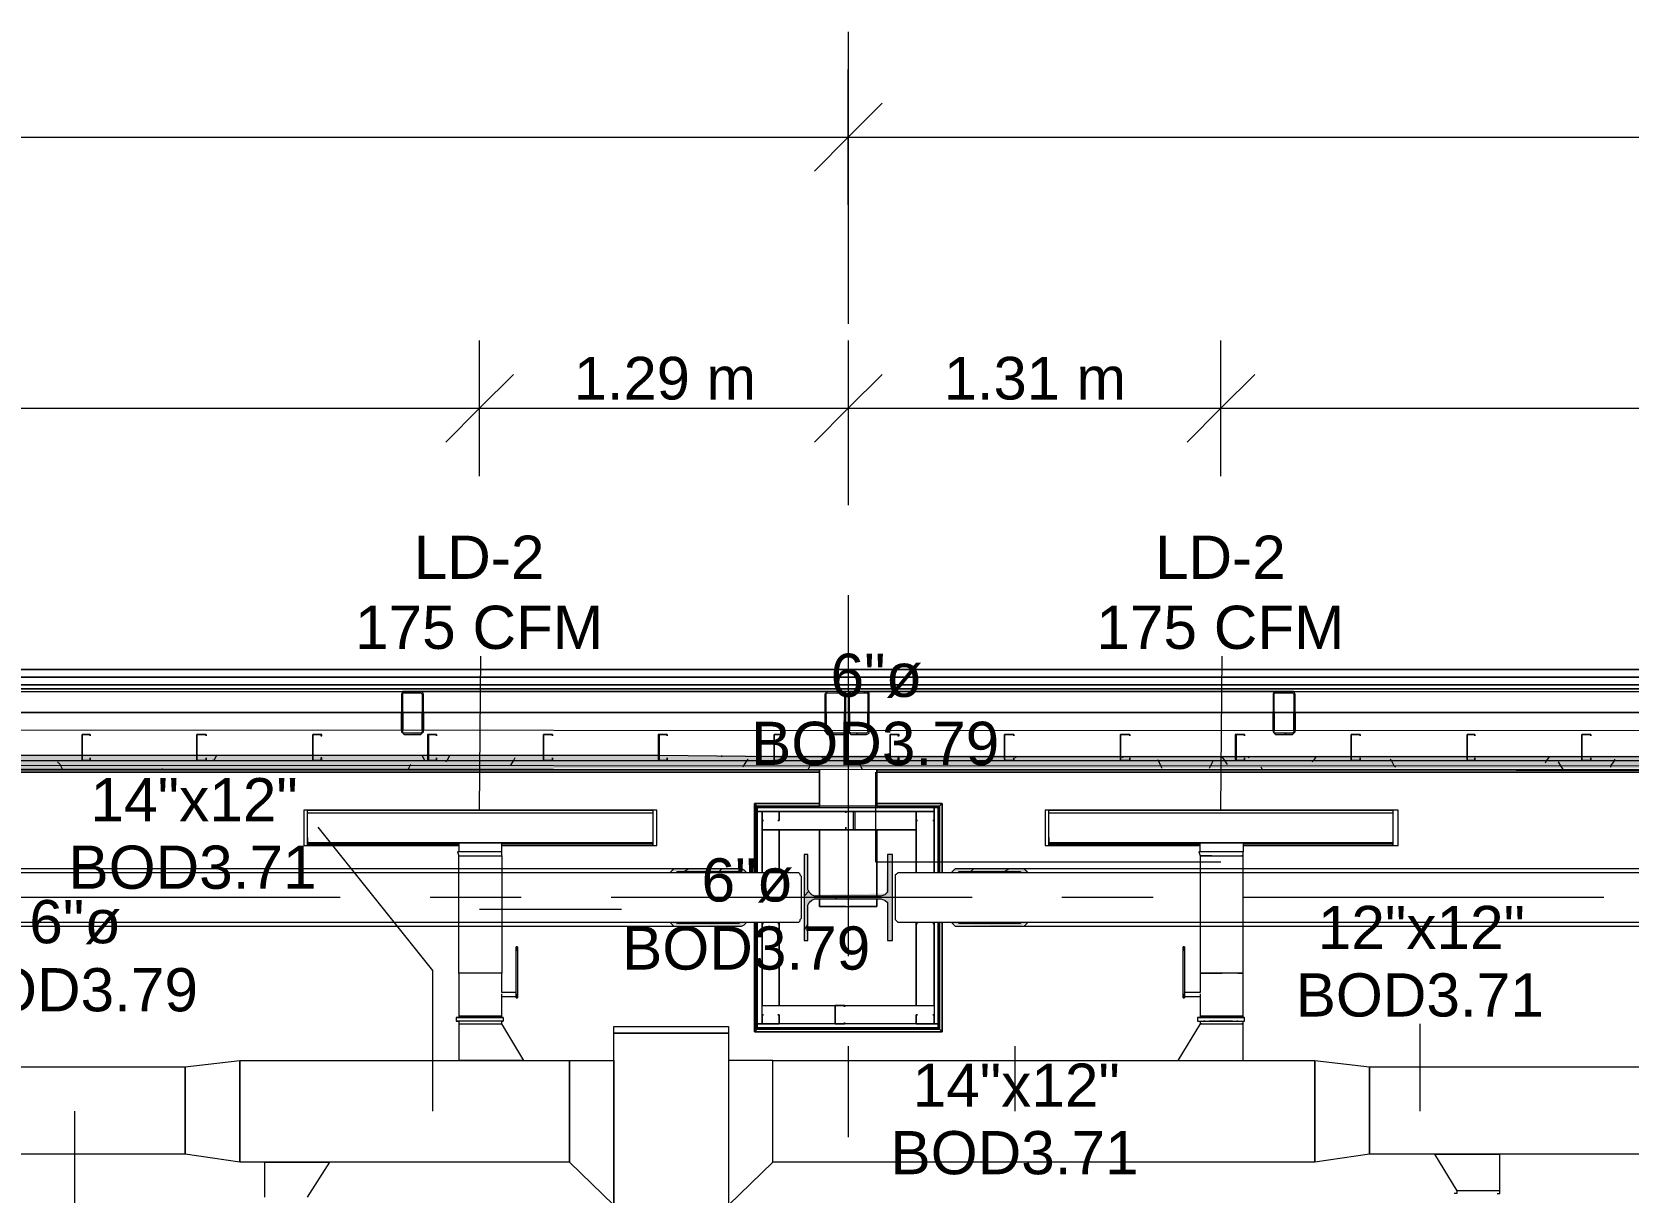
# Model space of a CAD drawing. Header units: metres. Extents: x -2 to 237, y -8 to 52.
# Drawn here: x 46.38 to 51.99, y 44.95 to 49.03 of the extents above; entities that cross this region are included whole.
import ezdxf

# ---------------------------------------------------------------- set-up
doc = ezdxf.new("R2010")
doc.units = ezdxf.units.M
doc.layers.add('HVAC - Ductos', color=5, linetype='Continuous', lineweight=0)
doc.layers.add('PDF_Text', color=7, linetype='Continuous', lineweight=0)
doc.layers.add('PDF_Geometry', color=7, linetype='Continuous', lineweight=0, true_color=0xaaaaaa)
doc.layers.add('PDF_Solid Fills', color=7, linetype='Continuous', lineweight=0, true_color=0xffffff)
doc.styles.add('PDF Helvetica', font='')
doc.styles.get('PDF Helvetica').set_extended_font_data('Helvetica')

msp = doc.modelspace()

# ---------------------------------------------------------------- hatches: boundary and pattern name
at = {"layer": 'PDF_Solid Fills', "lineweight": 0, "transparency": 33554559}
h = msp.add_hatch(color=256, dxfattribs=at)
h.paths.add_polyline_path([(47.6895, 46.5654), (47.7491, 46.5608), (47.7491, 46.5654)])
h.paths.add_polyline_path([(47.6849, 46.7028), (47.6804, 46.7028), (47.6804, 46.57)])
h.paths.add_polyline_path([(47.6895, 46.712), (47.7583, 46.7074), (47.7583, 46.712)])
h.paths.add_polyline_path([(47.7537, 46.57), (47.7491, 46.57), (47.7537, 46.5654)])
h.paths.add_polyline_path([(47.7583, 46.7028), (47.7537, 46.7028), (47.7537, 46.57), (47.7583, 46.7021)])
h = msp.add_hatch(color=256, dxfattribs=at)
h.paths.add_polyline_path([(49.1786, 46.5654), (49.2336, 46.5608), (49.2336, 46.5654)])
h.paths.add_polyline_path([(49.174, 46.57), (49.1786, 46.5654), (49.1786, 46.57)])
h.paths.add_polyline_path([(49.2427, 46.5654), (49.2427, 46.712), (49.174, 46.712), (49.2381, 46.7074), (49.2336, 46.57)])
h.paths.add_polyline_path([(49.174, 46.7074), (49.1694, 46.7074), (49.1694, 46.5745)])
h = msp.add_hatch(color=256, dxfattribs=at)
h.paths.add_polyline_path([(49.261, 46.5654), (49.316, 46.5608), (49.316, 46.5654)])
h.paths.add_polyline_path([(49.2564, 46.57), (49.261, 46.5654), (49.261, 46.57)])
h.paths.add_polyline_path([(49.316, 46.57), (49.3251, 46.5654), (49.3251, 46.712), (49.2564, 46.712), (49.3206, 46.7074)])
h.paths.add_polyline_path([(49.2564, 46.7074), (49.2518, 46.7074), (49.2518, 46.5745)])
h = msp.add_hatch(color=256, dxfattribs=at)
h.paths.add_polyline_path([(50.7546, 46.5654), (50.8142, 46.5608), (50.8142, 46.5654)])
h.paths.add_polyline_path([(50.75, 46.7028), (50.7455, 46.7028), (50.7455, 46.57)])
h.paths.add_polyline_path([(50.7546, 46.712), (50.8233, 46.7074), (50.8233, 46.712)])
h.paths.add_polyline_path([(50.8188, 46.57), (50.8142, 46.57), (50.8188, 46.5654)])
h.paths.add_polyline_path([(50.8233, 46.7028), (50.8188, 46.7028), (50.8188, 46.57), (50.8233, 46.7014)])
h = msp.add_hatch(color=256, dxfattribs=at)
h.paths.add_polyline_path([(12.8691, 46.4738), (12.8691, 46.4874), (12.4614, 46.4874), (12.4614, 46.4738)])
h.paths.add_polyline_path([(60.1333, 46.4829), (48.9907, 46.4874), (20.5846, 46.4874), (20.5846, 46.4738), (59.982, 46.4738), (60.1333, 46.4692)])
h.paths.add_polyline_path([(20.58, 46.4738), (20.58, 46.4874), (18.555, 46.4874), (18.555, 46.4738)])
h.paths.add_polyline_path([(18.5504, 46.4738), (18.5504, 46.4874), (15.7143, 46.4874), (15.7143, 46.4738)])
h.paths.add_polyline_path([(15.7097, 46.4738), (15.7097, 46.4874), (13.6846, 46.4874), (13.6846, 46.4738)])
h.paths.add_polyline_path([(13.6801, 46.4738), (13.6801, 46.4874), (12.8737, 46.4874), (12.8737, 46.4738)])
for points in [[(12.4614, 46.4554), (59.9133, 46.4554), (60.1328, 46.4508), (60.1333, 46.4508), (60.1333, 46.4738), (12.4614, 46.4738)], [(12.4614, 46.4416), (59.9133, 46.4416), (60.1316, 46.4371), (60.1333, 46.4371), (60.1333, 46.4554), (12.4614, 46.4554)], [(49.0961, 45.8369), (49.1098, 45.8369), (49.1098, 45.9652), (49.1144, 45.9743), (49.1236, 45.9789), (49.1282, 45.9835), (49.3801, 45.9835), (49.3893, 45.9743), (49.3893, 45.8369), (49.4076, 45.8369), (49.4076, 46.1392), (49.3893, 46.1392), (49.3847, 46.0064), (49.3801, 46.0018), (49.1236, 45.9972), (49.1236, 46.0018), (49.119, 46.0064), (49.1144, 46.0064), (49.1144, 46.0156), (49.1098, 46.0156), (49.1098, 46.1392), (49.0961, 46.1392)]]:
    msp.add_hatch(color=256, dxfattribs=at).paths.add_polyline_path(points)
h = msp.add_hatch(color=256, dxfattribs=at)
h.paths.add_polyline_path([(48.8945, 46.0797), (48.8853, 46.0889), (48.6334, 46.0889), (48.6288, 46.0843), (48.6242, 46.0797), (48.8945, 46.0751)])
h.paths.add_polyline_path([(48.6471, 45.8918), (48.8737, 45.8873), (48.8761, 45.8873), (48.8761, 45.8918), (48.8853, 45.8964), (48.8899, 45.901), (48.6288, 45.901), (48.6334, 45.8964)])
h = msp.add_hatch(color=256, dxfattribs=at)
h.paths.add_polyline_path([(49.8841, 46.0797), (49.875, 46.0889), (49.623, 46.0889), (49.6184, 46.0843), (49.6138, 46.0797), (49.8841, 46.0751)])
h.paths.add_polyline_path([(49.6367, 45.8918), (49.8588, 45.8873), (49.8612, 45.8873), (49.8612, 45.8918), (49.875, 45.8964), (49.8795, 45.901), (49.6184, 45.901), (49.623, 45.8964)])

# ---------------------------------------------------------------- linework, layer by layer
at = {"layer": 'HVAC - Ductos', "color": 252, "lineweight": 0, "true_color": 0x939598}
for points in [[(49.2518, 48.4222), (49.2518, 48.6605), (49.2518, 48.8987)], [(49.371, 48.7796), (49.2518, 48.6605), (49.1328, 48.5413)], [(7.6277, 48.6605), (12.466, 48.6605), (21.6613, 48.6605), (30.8566, 48.6605), (40.0566, 48.6605), (49.2518, 48.6605), (58.6855, 48.6605)], [(47.9553, 47.4692), (47.9553, 47.7075), (47.9553, 47.9457)], [(49.2518, 47.9457), (49.2518, 47.7075), (49.2518, 47.4692)], [(50.5622, 47.4692), (50.5622, 47.7075), (50.5622, 47.9457)], [(48.0744, 47.8266), (47.9553, 47.7075), (47.8361, 47.5883)], [(49.371, 47.8266), (49.2518, 47.7075), (49.1328, 47.5883)], [(50.6814, 47.8266), (50.5622, 47.7075), (50.4431, 47.5883)], [(7.6277, 47.7075), (12.466, 47.7075), (13.7763, 47.7075), (15.9755, 47.7075), (18.1701, 47.7075), (20.3647, 47.7075), (22.9716, 47.7075), (25.1708, 47.7075), (27.3654, 47.7075), (29.5646, 47.7075), (30.8566, 47.7075), (32.1761, 47.7075), (34.3661, 47.7075), (36.5607, 47.7075), (38.7599, 47.7075), (41.3669, 47.7075), (47.9553, 47.7075), (49.2518, 47.7075), (50.5622, 47.7075), (54.956, 47.7075), (57.1552, 47.7075), (58.6855, 47.7075)]]:
    msp.add_lwpolyline(points, dxfattribs=at)
at = {"layer": 'HVAC - Ductos', "lineweight": 0}
for points in [[(47.9553, 46.2951), (47.9598, 46.8357)], [(50.5622, 46.2951), (50.5668, 46.8357)], [(50.5622, 46.1118), (49.3481, 46.1118), (49.3481, 46.4279)], [(48.5646, 46.2951), (47.3505, 46.2951), (48.5646, 46.2951), (48.5646, 46.2767), (48.5646, 46.2721), (48.5646, 46.2675)], [(47.3505, 46.2675), (47.3505, 46.2721), (47.3505, 46.2767), (47.3505, 46.2951)], [(47.3505, 46.2721), (47.3505, 46.2767), (47.3505, 46.2813)], [(48.5646, 46.2813), (48.5646, 46.2767), (48.5646, 46.2721)], [(51.1669, 46.2951), (49.9575, 46.2951), (51.1669, 46.2951), (51.1669, 46.2767), (51.1669, 46.2721), (51.1669, 46.2675)], [(49.9575, 46.2675), (49.9575, 46.2721), (49.9575, 46.2767), (49.9575, 46.2951)], [(49.9575, 46.2721), (49.9575, 46.2767), (49.9575, 46.2813)], [(51.1669, 46.2813), (51.1669, 46.2767), (51.1669, 46.2721)], [(47.3505, 46.2355), (47.3505, 46.2401)], [(47.3505, 46.2263), (47.3505, 46.2309)], [(47.3505, 46.1989), (47.3505, 46.1943), (47.3505, 46.1897), (47.3505, 46.1713), (47.3505, 46.1759), (47.8819, 46.1759)], [(47.7903, 45.2367), (47.7903, 45.7315), (47.3871, 46.2355)], [(48.5646, 46.1989), (48.5646, 46.1943), (48.5646, 46.1897), (48.5646, 46.1713), (48.5646, 46.1759), (48.0332, 46.1759)], [(48.5646, 46.2401), (48.5646, 46.2355)], [(48.5646, 46.2309), (48.5646, 46.2263)], [(49.9575, 46.2355), (49.9575, 46.2401)], [(49.9575, 46.2263), (49.9575, 46.2309)], [(49.9575, 46.1989), (49.9575, 46.1943), (49.9575, 46.1897), (49.9575, 46.1713), (49.9575, 46.1759), (50.4889, 46.1759)], [(51.1669, 46.1989), (51.1669, 46.1943), (51.1669, 46.1897), (51.1669, 46.1713), (51.1669, 46.1759), (50.6401, 46.1759)], [(51.1669, 46.2401), (51.1669, 46.2355)], [(51.1669, 46.2309), (51.1669, 46.2263)], [(47.3505, 46.1851), (47.3505, 46.1897), (47.3505, 46.1943)], [(47.3505, 46.1713), (47.8819, 46.1713)], [(48.0332, 46.1484), (48.0286, 46.1484), (48.0102, 46.1484), (47.9873, 46.1484), (47.9553, 46.1484), (47.9278, 46.1484), (47.9003, 46.1484), (47.8865, 46.1484), (47.8773, 46.1484), (47.8819, 46.1346), (47.8865, 46.1346), (47.8911, 46.1346), (47.9049, 46.1346), (47.9186, 46.1346), (47.9232, 46.1346)], [(48.0836, 45.6536), (48.0332, 45.6536), (48.0332, 45.7223), (48.0286, 45.7223), (48.024, 45.7223), (48.0102, 45.7223), (47.9965, 45.7223), (47.9782, 45.7223), (47.9553, 45.7223), (47.9369, 45.7223), (47.9186, 45.7223), (47.9049, 45.7223), (47.8911, 45.7223), (47.8819, 45.7223), (47.8819, 46.1346), (47.8865, 46.1346), (47.9049, 46.1346), (47.9278, 46.1346), (47.9553, 46.1346), (47.9873, 46.1346), (48.0102, 46.1346), (48.0286, 46.1346), (48.0332, 46.1346), (48.0332, 46.1484), (48.0332, 46.1805), (48.0286, 46.1805), (48.024, 46.1805), (48.0102, 46.1805), (47.9965, 46.1805), (47.9782, 46.1805), (47.9553, 46.1805), (47.9369, 46.1805), (47.9186, 46.1805), (47.9049, 46.1805), (47.8911, 46.1805), (47.8819, 46.1805), (47.8819, 46.1484)], [(48.0332, 46.1713), (48.5646, 46.1713)], [(48.5646, 46.1943), (48.5646, 46.1897), (48.5646, 46.1851)], [(49.9575, 46.1851), (49.9575, 46.1897), (49.9575, 46.1943)], [(49.9575, 46.1713), (50.4889, 46.1713)], [(50.4889, 46.1484), (50.4889, 46.1805), (50.4981, 46.1805), (50.5073, 46.1805), (50.5255, 46.1805), (50.5439, 46.1805), (50.5622, 46.1805), (50.5805, 46.1805), (50.5989, 46.1805), (50.6171, 46.1805), (50.6309, 46.1805), (50.6355, 46.1805), (50.6401, 46.1805), (50.6401, 46.1484), (50.6355, 46.1484), (50.6171, 46.1484), (50.5943, 46.1484), (50.5622, 46.1484), (50.5347, 46.1484), (50.5073, 46.1484), (50.4889, 46.1484), (50.4843, 46.1484), (50.4889, 46.1346), (50.4935, 46.1346), (50.5073, 46.1346), (50.5347, 46.1346), (50.5622, 46.1346), (50.5943, 46.1346), (50.6171, 46.1346), (50.6355, 46.1346), (50.6401, 46.1346), (50.6401, 46.1484)], [(50.6401, 46.1713), (51.1669, 46.1713)], [(51.1669, 46.1943), (51.1669, 46.1897), (51.1669, 46.1851)], [(48.0286, 46.1346), (48.0332, 46.1346), (48.0332, 45.7223), (48.0286, 45.7223), (48.024, 45.7223), (48.0102, 45.7223), (47.9965, 45.7223), (47.9782, 45.7223), (47.9553, 45.7223), (47.9369, 45.7223), (47.9186, 45.7223), (47.9049, 45.7223), (47.8911, 45.7223), (47.8819, 45.7223), (47.8819, 45.5711), (47.8819, 45.5666)], [(47.9324, 46.1346), (47.9369, 46.1346), (47.9553, 46.1346), (47.9782, 46.1346), (47.9828, 46.1346)], [(47.9873, 46.1346), (47.9965, 46.1346), (48.0102, 46.1346), (48.024, 46.1346)], [(50.5301, 46.1346), (50.5255, 46.1346), (50.5073, 46.1346), (50.4981, 46.1346), (50.4935, 46.1346), (50.4889, 46.1346), (50.4889, 45.7223), (50.4981, 45.7223), (50.5073, 45.7223), (50.5255, 45.7223), (50.5439, 45.7223), (50.5622, 45.7223), (50.5668, 45.7223)], [(50.5393, 46.1346), (50.5439, 46.1346), (50.5622, 46.1346), (50.5805, 46.1346), (50.5897, 46.1346)], [(50.5943, 46.1346), (50.5989, 46.1346), (50.6171, 46.1346), (50.6309, 46.1346)], [(50.6401, 45.7223), (50.6401, 46.1346), (50.6355, 46.1346)], [(47.9553, 45.9468), (48.4547, 45.9468)], [(48.0836, 45.814), (48.0836, 45.814)], [(48.0882, 45.814), (48.0836, 45.814)], [(48.0836, 45.6445), (48.0836, 45.6399), (48.0836, 45.6353), (48.0836, 45.6399), (48.0836, 45.6445), (48.0836, 45.6491), (48.0836, 45.8002), (48.0836, 45.8048), (48.0836, 45.8094), (48.0836, 45.814), (48.0836, 45.8094), (48.0836, 45.8048), (48.0836, 45.8002)], [(48.0882, 45.814), (48.0882, 45.814)], [(48.0882, 45.8002), (48.0882, 45.8048), (48.0882, 45.8094), (48.0882, 45.814), (48.0882, 45.8094), (48.0882, 45.8048), (48.0882, 45.8002), (48.0882, 45.6491), (48.0882, 45.6445), (48.0882, 45.6399), (48.0882, 45.6353), (48.0882, 45.6399), (48.0882, 45.6445), (48.0882, 45.6491)], [(50.4339, 45.814), (50.4293, 45.814)], [(50.4293, 45.6491), (50.4293, 45.6445), (50.4293, 45.6399), (50.4293, 45.6353), (50.4293, 45.6399), (50.4293, 45.6445), (50.4293, 45.6491), (50.4293, 45.8002)], [(50.4339, 45.8002), (50.4339, 45.6491), (50.4339, 45.6445), (50.4339, 45.6399), (50.4339, 45.6353), (50.4339, 45.6399), (50.4339, 45.6445)], [(50.4339, 45.6491), (50.4339, 45.6445), (50.4339, 45.6399), (50.4889, 45.6399), (50.4889, 45.5711), (50.4981, 45.5711), (50.5073, 45.5711), (50.5255, 45.5711), (50.5439, 45.5711), (50.5622, 45.5711), (50.5805, 45.5711), (50.5989, 45.5711), (50.6171, 45.5711), (50.6309, 45.5711), (50.6355, 45.5711), (50.6401, 45.5711), (50.6401, 45.7223), (50.6355, 45.7223), (50.6309, 45.7223), (50.6171, 45.7223), (50.5989, 45.7223), (50.5805, 45.7223), (50.5622, 45.7223), (50.5439, 45.7223), (50.5255, 45.7223), (50.5073, 45.7223), (50.4981, 45.7223), (50.4889, 45.7223), (50.4889, 45.6536), (50.4339, 45.6536)], [(50.6401, 45.7223), (50.6355, 45.7223), (50.6309, 45.7223), (50.6171, 45.7223), (50.5989, 45.7223), (50.5805, 45.7223), (50.5622, 45.7223), (50.5439, 45.7223), (50.5255, 45.7223), (50.5073, 45.7223), (50.4981, 45.7223), (50.4889, 45.7223)], [(50.4889, 45.7223), (50.4889, 45.7223)], [(50.6217, 45.7223), (50.6309, 45.7223), (50.6355, 45.7223), (50.6401, 45.7223), (50.6355, 45.7223), (50.6309, 45.7223), (50.6171, 45.7223), (50.5989, 45.7223), (50.5805, 45.7223), (50.5622, 45.7223), (50.5439, 45.7223), (50.5255, 45.7223), (50.5073, 45.7223), (50.4981, 45.7223), (50.4889, 45.7223)], [(48.0332, 45.6536), (48.0332, 45.6536)], [(48.0332, 45.6536), (48.0332, 45.6536)], [(48.0332, 45.5666), (48.0332, 45.5711), (48.0332, 45.6399), (48.0836, 45.6399), (48.0836, 45.6445), (48.0836, 45.6491)], [(48.0332, 45.6399), (48.0332, 45.6445), (48.0332, 45.6491)], [(48.0332, 45.6399), (48.0332, 45.6399)], [(48.0332, 45.6399), (48.0332, 45.6399)], [(48.0332, 45.6399), (48.0332, 45.6399)], [(48.0836, 45.6399), (48.0836, 45.6399)], [(50.4339, 45.6399), (50.4339, 45.6399)], [(50.4889, 45.6536), (50.4889, 45.6536)], [(50.4889, 45.6536), (50.4889, 45.6536)], [(50.4889, 45.6491), (50.4889, 45.6445), (50.4889, 45.6399)], [(50.4889, 45.6399), (50.4889, 45.6399)], [(50.4889, 45.6399), (50.4889, 45.6399)], [(50.4889, 45.6399), (50.4889, 45.6399)], [(48.0836, 45.6353), (48.0836, 45.6353)], [(48.0836, 45.6353), (48.0882, 45.6353)], [(48.0882, 45.6353), (48.0882, 45.6353)], [(50.4293, 45.6353), (50.4339, 45.6353)], [(48.0377, 45.5666), (48.0286, 45.5666), (48.0148, 45.5666), (47.9965, 45.5666), (47.9782, 45.5666), (47.9553, 45.5666), (47.9369, 45.5666), (47.914, 45.5666), (47.9003, 45.5666), (47.8865, 45.5666), (47.8773, 45.5666), (47.8728, 45.5666), (47.8773, 45.5666), (47.8865, 45.5666), (47.9003, 45.5666), (47.914, 45.5666), (47.9369, 45.5666), (47.9553, 45.5666), (47.9782, 45.5666), (47.9965, 45.5666), (48.0148, 45.5666), (48.0286, 45.5666), (48.0377, 45.5666), (48.0377, 45.5528), (48.0286, 45.5528), (48.0148, 45.5528), (47.9965, 45.5528), (47.9782, 45.5528), (47.9553, 45.5528), (47.9369, 45.5528), (47.914, 45.5528), (47.9003, 45.5528), (47.8865, 45.5528), (47.8773, 45.5528), (47.8728, 45.5528), (47.8773, 45.5528), (47.8819, 45.5528), (47.8819, 45.5437), (47.8911, 45.5437), (47.9049, 45.5437), (47.9186, 45.5437), (47.9369, 45.5437), (47.9553, 45.5437), (47.9782, 45.5437), (47.9965, 45.5437), (48.0102, 45.5437), (48.024, 45.5437), (48.0286, 45.5437), (48.0332, 45.5437), (48.0332, 45.5528), (48.0286, 45.5528), (48.024, 45.5528)], [(47.8728, 45.5666), (47.8728, 45.5528)], [(47.8819, 45.5528), (47.8819, 45.5528)], [(47.8819, 45.5437), (47.8819, 45.4154), (47.8865, 45.4154), (47.9049, 45.4154), (47.9278, 45.4154), (47.9553, 45.4154), (48.0332, 45.4154), (48.0606, 45.4154), (48.0882, 45.4154), (48.1019, 45.4154), (48.111, 45.4154), (48.0332, 45.5437)], [(47.8911, 45.5528), (47.8865, 45.5528)], [(47.9049, 45.5528), (47.9003, 45.5528)], [(47.9965, 45.5528), (47.9782, 45.5528), (47.9553, 45.5528), (47.9369, 45.5528), (47.9186, 45.5528), (47.914, 45.5528)], [(47.9232, 45.5437), (47.9278, 45.5437), (47.9324, 45.5437)], [(47.9828, 45.5437), (47.9873, 45.5437)], [(48.0148, 45.5528), (48.0102, 45.5528)], [(48.0332, 45.5528), (48.0377, 45.5528)], [(50.4935, 45.5437), (50.4889, 45.5437), (50.411, 45.4154)], [(50.4797, 45.5666), (50.4797, 45.5528), (50.4843, 45.5528), (50.4935, 45.5528), (50.5027, 45.5528), (50.521, 45.5528), (50.5439, 45.5528), (50.5622, 45.5528), (50.5851, 45.5528), (50.6035, 45.5528), (50.6217, 45.5528), (50.6355, 45.5528), (50.6447, 45.5528), (50.6447, 45.5666)], [(50.6401, 45.5711), (50.6355, 45.5711), (50.6309, 45.5711), (50.6171, 45.5711), (50.5989, 45.5711), (50.5805, 45.5711), (50.5622, 45.5711), (50.5439, 45.5711), (50.5255, 45.5711), (50.5073, 45.5711), (50.4981, 45.5711), (50.4889, 45.5711)], [(50.4889, 45.5711), (50.4889, 45.5711)], [(50.6401, 45.5666), (50.6401, 45.5711), (50.6355, 45.5711), (50.6309, 45.5711), (50.6171, 45.5711), (50.5989, 45.5711), (50.5805, 45.5711), (50.5622, 45.5711), (50.5439, 45.5711), (50.5255, 45.5711), (50.5073, 45.5711), (50.4981, 45.5711), (50.4889, 45.5711), (50.4889, 45.5666)], [(50.4889, 45.5528), (50.4889, 45.5437), (50.4981, 45.5437), (50.5073, 45.5437), (50.5255, 45.5437), (50.5439, 45.5437), (50.5622, 45.5437), (50.5805, 45.5437), (50.5989, 45.5437), (50.6171, 45.5437), (50.6309, 45.5437), (50.6355, 45.5437), (50.6401, 45.5437), (50.6401, 45.5528)], [(50.5073, 45.5528), (50.5027, 45.5528)], [(50.6035, 45.5528), (50.5989, 45.5528), (50.5805, 45.5528), (50.5622, 45.5528), (50.5439, 45.5528), (50.5255, 45.5528), (50.521, 45.5528)], [(50.5301, 45.5437), (50.5347, 45.5437), (50.5393, 45.5437)], [(50.5897, 45.5437), (50.5943, 45.5437)], [(50.6217, 45.5528), (50.6171, 45.5528)], [(50.6355, 45.5666), (50.6355, 45.5666)], [(50.6401, 45.4154), (50.6401, 45.5437), (50.6355, 45.5437)], [(51.2632, 45.2367), (51.2632, 45.5437)], [(46.9198, 45.3924), (47.1122, 45.4154)], [(47.1122, 45.4154), (47.1122, 45.058)], [(48.111, 45.4154), (48.1019, 45.4154), (48.0882, 45.4154), (48.0606, 45.4154), (48.0332, 45.4154), (47.9553, 45.4154), (47.9278, 45.4154), (47.9049, 45.4154), (47.8865, 45.4154), (47.8819, 45.4154)], [(49.8383, 45.2367), (49.8383, 45.4658)], [(50.892, 45.4154), (51.0845, 45.3924)], [(50.892, 45.058), (50.892, 45.4154)], [(46.9198, 45.0855), (46.9198, 45.3924)], [(51.0845, 45.3924), (51.0845, 45.0855)], [(46.5304, 45.2367), (46.5304, 44.6869)], [(47.1122, 45.058), (46.9198, 45.0855)], [(51.0845, 45.0855), (50.892, 45.058)], [(51.5427, 44.9572), (51.5427, 45.0855), (51.5381, 45.0855), (51.5198, 45.0855), (51.4969, 45.0855), (51.4648, 45.0855), (51.3915, 45.0855), (51.3594, 45.0855), (51.3365, 45.0855), (51.3228, 45.0855), (51.3136, 45.0855), (51.3915, 44.9572)], [(51.3136, 45.0855), (51.3228, 45.0855), (51.3365, 45.0855), (51.3594, 45.0855), (51.3915, 45.0855), (51.4648, 45.0855), (51.4969, 45.0855), (51.5198, 45.0855), (51.5381, 45.0855), (51.5427, 45.0855)], [(47.3505, 44.9343), (47.4284, 45.058), (47.4238, 45.058), (47.4055, 45.058), (47.3826, 45.058), (47.3505, 45.058), (47.2772, 45.058), (47.2451, 45.058), (47.2222, 45.058), (47.2039, 45.058), (47.1993, 45.058), (47.1993, 44.9343)], [(47.1993, 45.058), (47.2039, 45.058), (47.2222, 45.058), (47.2451, 45.058), (47.2772, 45.058), (47.3505, 45.058), (47.3826, 45.058), (47.4055, 45.058), (47.4238, 45.058), (47.4284, 45.058)], [(51.5335, 44.948), (51.5381, 44.948), (51.5427, 44.948), (51.5427, 44.9572), (51.5381, 44.9572), (51.5335, 44.9572), (51.5198, 44.9572), (51.5061, 44.9572), (51.4877, 44.9572), (51.4648, 44.9572), (51.4464, 44.9572), (51.4282, 44.9572), (51.4144, 44.9572), (51.4007, 44.9572), (51.3915, 44.9572), (51.3915, 44.948), (51.3869, 44.948), (51.3823, 44.948)], [(51.4418, 44.9572), (51.4373, 44.9572)], [(51.5015, 44.9572), (51.4969, 44.9572), (51.4923, 44.9572)]]:
    msp.add_lwpolyline(points, dxfattribs=at)
for points in [[(47.3367, 46.2951), (47.3367, 46.1713), (47.3505, 46.1713), (47.3505, 46.2951)], [(47.3505, 46.2859), (48.5646, 46.2859), (48.5646, 46.1805), (47.3505, 46.1805)], [(48.5784, 46.2951), (48.5646, 46.2951), (48.5646, 46.1713), (48.5784, 46.1713)], [(49.9437, 46.2951), (49.9437, 46.1713), (49.9575, 46.1713), (49.9575, 46.2951)], [(49.9575, 46.2859), (51.1669, 46.2859), (51.1669, 46.1805), (49.9575, 46.1805)], [(51.1853, 46.2951), (51.1669, 46.2951), (51.1669, 46.1713), (51.1853, 46.1713)], [(48.5646, 46.1805), (47.3505, 46.1805)], [(51.1669, 46.1805), (49.9575, 46.1805)], [(50.4293, 45.8002), (50.4293, 45.8048), (50.4293, 45.8094), (50.4293, 45.814), (50.4293, 45.8094), (50.4293, 45.8048)], [(50.4339, 45.8002), (50.4339, 45.8048), (50.4339, 45.8094), (50.4339, 45.814), (50.4339, 45.8094), (50.4339, 45.8048)], [(47.8819, 45.5711), (47.8911, 45.5711), (47.9049, 45.5711), (47.9186, 45.5711), (47.9369, 45.5711), (47.9553, 45.5711), (47.9782, 45.5711), (47.9965, 45.5711), (48.0102, 45.5711), (48.024, 45.5711), (48.0286, 45.5711), (48.0332, 45.5711), (48.0286, 45.5711), (48.024, 45.5711), (48.0102, 45.5711), (47.9965, 45.5711), (47.9782, 45.5711), (47.9553, 45.5711), (47.9369, 45.5711), (47.9186, 45.5711), (47.9049, 45.5711), (47.8911, 45.5711)], [(47.8819, 45.5711), (47.8911, 45.5711), (47.9049, 45.5711), (47.9186, 45.5711), (47.9369, 45.5711), (47.9553, 45.5711), (47.9782, 45.5711), (47.9965, 45.5711), (48.0102, 45.5711), (48.024, 45.5711), (48.0286, 45.5711), (48.0332, 45.5711), (48.0286, 45.5711), (48.024, 45.5711), (48.0102, 45.5711), (47.9965, 45.5711), (47.9782, 45.5711), (47.9553, 45.5711), (47.9369, 45.5711), (47.9186, 45.5711), (47.9049, 45.5711), (47.8911, 45.5711)], [(47.8819, 45.5666), (47.8911, 45.5666), (47.9049, 45.5666), (47.9186, 45.5666), (47.9369, 45.5666), (47.9553, 45.5666), (47.9782, 45.5666), (47.9965, 45.5666), (48.0102, 45.5666), (48.024, 45.5666), (48.0286, 45.5666), (48.0332, 45.5666), (48.0286, 45.5666), (48.024, 45.5666), (48.0102, 45.5666), (47.9965, 45.5666), (47.9782, 45.5666), (47.9553, 45.5666), (47.9369, 45.5666), (47.9186, 45.5666), (47.9049, 45.5666), (47.8911, 45.5666)], [(48.8303, 45.5116), (48.4271, 45.5116), (48.4271, 45.5345), (48.8303, 45.5345)], [(50.4797, 45.5666), (50.4843, 45.5666), (50.4935, 45.5666), (50.5027, 45.5666), (50.521, 45.5666), (50.5439, 45.5666), (50.5622, 45.5666), (50.5851, 45.5666), (50.6035, 45.5666), (50.6217, 45.5666), (50.6355, 45.5666), (50.6447, 45.5666), (50.6355, 45.5666), (50.6217, 45.5666), (50.6035, 45.5666), (50.5851, 45.5666), (50.5622, 45.5666), (50.5439, 45.5666), (50.521, 45.5666), (50.5027, 45.5666), (50.4935, 45.5666), (50.4843, 45.5666)], [(50.4889, 45.5666), (50.4981, 45.5666), (50.5073, 45.5666), (50.5255, 45.5666), (50.5439, 45.5666), (50.5622, 45.5666), (50.5805, 45.5666), (50.5989, 45.5666), (50.6171, 45.5666), (50.6309, 45.5666), (50.6355, 45.5666), (50.6401, 45.5666), (50.6355, 45.5666), (50.6309, 45.5666), (50.6171, 45.5666), (50.5989, 45.5666), (50.5805, 45.5666), (50.5622, 45.5666), (50.5439, 45.5666), (50.5255, 45.5666), (50.5073, 45.5666), (50.4981, 45.5666)], [(48.8303, 45.5116), (48.8303, 44.6181), (48.4271, 44.6181), (48.4271, 45.5116)], [(48.4271, 45.4154), (48.4271, 44.9068), (48.2714, 45.058), (48.2714, 45.4154), (48.2714, 45.058), (47.1122, 45.058), (47.1122, 45.4154), (48.2714, 45.4154)], [(48.8303, 45.4154), (48.8303, 44.9068), (48.9861, 45.058), (48.9861, 45.4154), (50.892, 45.4154), (50.892, 45.058), (48.9861, 45.058), (48.9861, 45.4154)], [(46.9198, 45.0855), (45.5499, 45.0855), (45.5499, 45.3924), (46.9198, 45.3924)], [(51.0845, 45.3924), (53.1555, 45.3924), (53.1555, 45.0855), (51.0845, 45.0855)]]:
    msp.add_lwpolyline(points, close=True, dxfattribs=at)
at = {"layer": 'PDF_Geometry', "lineweight": 0}
for points in [[(49.2518, 49.0303), (49.2518, 48.004)], [(49.2518, 47.6878), (49.2518, 47.3671)], [(49.2518, 47.051), (49.2518, 45.7819)], [(47.7537, 46.7899), (47.6804, 46.7899)], [(49.2885, 46.7899), (49.2106, 46.7899)], [(50.8188, 46.7899), (50.7455, 46.7899)], [(46.1547, 46.712), (44.7206, 46.712), (46.1822, 46.712), (47.717, 46.712), (49.1786, 46.712), (47.7491, 46.712)], [(46.2143, 46.712), (47.6895, 46.712)], [(49.3069, 46.7074), (49.3114, 46.712)], [(50.7546, 46.712), (49.316, 46.712), (50.7822, 46.712), (52.317, 46.712), (53.7831, 46.712), (52.3445, 46.712)], [(50.8142, 46.7074), (50.8188, 46.712)], [(50.8142, 46.712), (52.2895, 46.712)], [(47.7537, 46.6616), (47.7583, 46.6661)], [(49.2381, 46.6433), (49.2427, 46.6479)], [(49.2518, 46.6524), (49.2564, 46.6616)], [(47.6804, 46.5745), (47.6804, 46.6387)], [(47.6804, 46.5928), (47.6849, 46.5974)], [(47.6849, 46.6387), (47.6849, 46.5745)], [(47.7537, 46.5745), (47.7537, 46.6387)], [(47.7583, 46.6387), (47.7583, 46.5745)], [(49.1694, 46.6387), (49.1694, 46.5745)], [(49.174, 46.6387), (49.174, 46.5745)], [(49.2381, 46.5745), (49.2381, 46.6387)], [(49.2427, 46.5745), (49.2427, 46.6387)], [(49.2518, 46.6387), (49.2518, 46.5745)], [(49.2564, 46.6387), (49.2564, 46.5745)], [(49.3206, 46.5745), (49.3206, 46.6387)], [(49.3206, 46.602), (49.3252, 46.6066)], [(49.3252, 46.5745), (49.3252, 46.6387)], [(50.7455, 46.5745), (50.7455, 46.6387), (50.75, 46.6433)], [(50.75, 46.6387), (50.75, 46.5745)], [(50.8188, 46.5745), (50.8188, 46.6387)], [(50.8188, 46.5882), (50.8234, 46.5928)], [(50.8234, 46.6387), (50.8234, 46.5745)], [(60.1333, 46.4371), (12.4614, 46.4416), (12.4614, 46.5791), (60.1333, 46.5745)], [(49.1694, 46.57), (49.174, 46.5791)], [(49.2794, 46.5608), (49.2839, 46.5654)], [(50.7867, 46.5608), (50.7913, 46.5654)], [(47.772, 46.4874), (47.3688, 46.4874), (46.961, 46.4874), (46.5579, 46.4874), (46.1501, 46.4874), (45.7469, 46.4874)], [(48.583, 46.4874), (48.1798, 46.4874), (47.7766, 46.4874)], [(50.6126, 46.4829), (50.2094, 46.4829), (49.8016, 46.4829), (49.3985, 46.4829), (48.9907, 46.4829), (48.5875, 46.4874)], [(53.4532, 46.4829), (53.0501, 46.4829), (52.6423, 46.4829), (52.2391, 46.4829), (51.8314, 46.4829), (51.4282, 46.4829), (51.0204, 46.4829), (50.6171, 46.4829)], [(12.4614, 46.4554), (60.1333, 46.4508)], [(40.1573, 46.4371), (49.151, 46.4371)], [(49.151, 46.4371), (40.1573, 46.4371)], [(40.1573, 46.4371), (49.151, 46.4371)], [(49.151, 46.4371), (40.1573, 46.4371)], [(49.151, 46.4371), (40.1573, 46.4371)], [(40.1573, 46.4371), (49.151, 46.4371)], [(40.1573, 46.4371), (49.151, 46.4371)], [(49.151, 46.4371), (40.1573, 46.4371)], [(40.1573, 46.4371), (49.151, 46.4371)], [(49.151, 46.4371), (40.1573, 46.4371)], [(43.3416, 46.4692), (60.1333, 46.4692)], [(49.3527, 46.4371), (58.3464, 46.4325)], [(58.3464, 46.4371), (49.3527, 46.4371)], [(49.3527, 46.4371), (58.3464, 46.4371)], [(58.3464, 46.4371), (49.3527, 46.4371)], [(58.3464, 46.4371), (49.3527, 46.4371)], [(49.3527, 46.4371), (58.3464, 46.4371)], [(49.3527, 46.4371), (58.3464, 46.4325)], [(58.3464, 46.4371), (49.3527, 46.4371)], [(49.3527, 46.4371), (58.3464, 46.4371)], [(58.3464, 46.4371), (49.3527, 46.4371)], [(49.5818, 46.3179), (49.3527, 46.3179)], [(49.3527, 46.3179), (49.5818, 46.3179)], [(48.9495, 46.2905), (48.9495, 46.2905)], [(48.9495, 46.2905), (48.9495, 46.2905)], [(48.9541, 46.2584), (48.9541, 46.2584)], [(49.0045, 46.2584), (49.0045, 46.2584)], [(49.009, 46.2905), (49.009, 46.2905)], [(49.009, 46.2905), (49.009, 46.2905)], [(49.2427, 46.2859), (49.2427, 46.2859)], [(49.2702, 46.2905), (49.2702, 46.2905)], [(49.5726, 46.3087), (49.3527, 46.3087)], [(49.3527, 46.3087), (49.5726, 46.3087)], [(49.5726, 46.3087), (49.3527, 46.3087)], [(49.3527, 46.3087), (49.5726, 46.3087)], [(49.4947, 46.2584), (49.4947, 46.2584)], [(49.5497, 46.2584), (49.5497, 46.2584)], [(49.5543, 46.2905), (49.5543, 46.2905)], [(49.5543, 46.2905), (49.5543, 46.2905)], [(49.5726, 46.0751), (49.5726, 46.3087), (49.5726, 46.0751)], [(49.5726, 46.3087), (49.5726, 46.0751)], [(49.5726, 46.0751), (49.5726, 46.3087), (49.5726, 46.0751)], [(49.5726, 46.0751), (49.5726, 46.3087)], [(49.5726, 46.3087), (49.5726, 46.0751)], [(49.5726, 46.0751), (49.5726, 46.3087)], [(49.2427, 46.2355), (49.2427, 46.2355)], [(48.6517, 46.0889), (44.968, 46.0889), (44.9634, 46.0889), (44.9589, 46.0843), (44.9543, 46.0843), (44.9543, 46.0797)], [(48.8945, 46.0751), (48.8899, 46.0797), (48.8853, 46.0843), (48.8761, 46.0889), (48.8716, 46.0889), (48.8625, 46.0889), (48.6517, 46.0889), (48.6471, 46.0889), (48.638, 46.0889), (48.6334, 46.0843), (48.6288, 46.0797), (48.6242, 46.0751)], [(48.6746, 46.0797), (48.6883, 46.0889)], [(48.7983, 46.0797), (48.8075, 46.0889)], [(49.8841, 46.0751), (49.8795, 46.0797), (49.875, 46.0843), (49.8704, 46.0889), (49.8612, 46.0889), (49.8567, 46.0889), (49.6413, 46.0889), (49.6367, 46.0889), (49.6276, 46.0889), (49.623, 46.0843), (49.6184, 46.0797), (49.6138, 46.0751)], [(49.6826, 46.0797), (49.6917, 46.0889)], [(49.8016, 46.0797), (49.8154, 46.0889)], [(49.8567, 45.8873), (53.5861, 45.8873), (53.5907, 45.8873), (53.5953, 45.8918), (53.5999, 45.8964), (53.5999, 45.9056), (53.6044, 45.9102), (53.6044, 46.066), (53.5999, 46.0705), (53.5999, 46.0797), (53.5953, 46.0843), (53.5907, 46.0889), (53.5861, 46.0889), (49.8567, 46.0889)], [(45.0413, 45.901), (49.0686, 45.901), (49.0732, 45.901), (49.0778, 45.901), (49.0824, 45.9056), (49.0824, 45.9102), (49.0869, 45.9148), (49.0869, 45.924), (49.0869, 46.0522), (49.0869, 46.0614), (49.0824, 46.066), (49.0824, 46.0705), (49.0778, 46.0751), (49.0732, 46.0751), (49.0686, 46.0751), (45.0413, 46.0751)], [(48.6471, 46.0751), (48.6517, 46.0797), (48.8625, 46.0797), (48.867, 46.0797), (48.8716, 46.0751)], [(53.4578, 46.0751), (49.4351, 46.0751), (49.4305, 46.0751), (49.4259, 46.0751), (49.4214, 46.0705), (49.4168, 46.066), (49.4168, 46.0614), (49.4168, 46.0522), (49.4168, 45.924), (49.4168, 45.9148), (49.4168, 45.9102), (49.4214, 45.9056), (49.4259, 45.901), (49.4305, 45.901), (49.4351, 45.901), (53.4578, 45.901)], [(49.6367, 46.0751), (49.6413, 46.0797), (49.8567, 46.0797), (49.8612, 46.0751)], [(47.465, 45.988), (46.1959, 45.988)], [(48.1019, 45.988), (47.7811, 45.988)], [(49.6872, 45.988), (48.418, 45.988)], [(49.0961, 45.9926), (49.1144, 46.011)], [(49.151, 45.9835), (49.151, 45.956), (49.151, 45.9835)], [(49.206, 45.9835), (49.2152, 45.9926)], [(50.324, 45.988), (50.0033, 45.988)], [(51.9092, 45.988), (50.6401, 45.988)], [(49.229, 45.956), (49.2336, 45.956), (49.2381, 45.956), (49.2427, 45.956), (49.2381, 45.956), (49.2336, 45.956), (49.229, 45.956), (49.151, 45.956), (49.3527, 45.956), (49.2702, 45.956), (49.2656, 45.956), (49.261, 45.956), (49.2564, 45.956), (49.261, 45.956), (49.2656, 45.956), (49.2702, 45.956)], [(44.9543, 45.8964), (44.9543, 45.8918), (44.9589, 45.8918), (44.9634, 45.8873), (44.968, 45.8873), (48.6517, 45.8873)], [(48.6242, 45.901), (48.6288, 45.8964), (48.6334, 45.8918), (48.638, 45.8873), (48.6471, 45.8873), (48.6517, 45.8873), (48.8625, 45.8873), (48.8716, 45.8873), (48.8761, 45.8873), (48.8853, 45.8918), (48.8899, 45.8964), (48.8945, 45.901)], [(48.8716, 45.901), (48.867, 45.8964), (48.8625, 45.8964), (48.6517, 45.8964), (48.6471, 45.901)], [(48.9266, 45.901), (48.9266, 45.5253)], [(48.9266, 45.901), (48.9266, 45.5253)], [(48.9311, 45.5253), (48.9311, 45.901)], [(48.9311, 45.5253), (48.9311, 45.901)], [(48.9311, 45.6078), (48.9311, 45.901)], [(48.9311, 45.5253), (48.9311, 45.901)], [(48.9311, 45.901), (48.9311, 45.5299), (48.9311, 45.901)], [(49.5543, 45.901), (49.5543, 45.5437), (49.568, 45.5437), (48.9311, 45.5437), (48.9495, 45.5437), (48.9495, 45.901)], [(48.9495, 45.8964), (48.9495, 45.901), (48.9495, 45.6078), (49.009, 45.6078), (49.009, 45.901)], [(49.009, 45.8964), (49.009, 45.901), (49.009, 45.6078), (49.4901, 45.6078), (49.5543, 45.6078), (49.5543, 45.5437), (48.9495, 45.5437), (48.9495, 45.6078), (49.009, 45.6078), (49.4901, 45.6078), (49.5543, 45.6078), (49.5543, 45.901), (49.5543, 45.8964)], [(48.9541, 45.8964), (48.9541, 45.8964)], [(49.0045, 45.8964), (49.0045, 45.8964)], [(49.0961, 45.8735), (49.1098, 45.8918)], [(49.4901, 45.8964), (49.4901, 45.901), (49.4901, 45.6078), (49.4901, 45.901)], [(49.4947, 45.8964), (49.4947, 45.8964)], [(49.5497, 45.8964), (49.5497, 45.8964)], [(49.5818, 45.5162), (49.5818, 45.901)], [(49.5818, 45.901), (49.5818, 45.5162)], [(49.5818, 45.5162), (49.5818, 45.901)], [(49.5818, 45.901), (49.5818, 45.5162)], [(49.6138, 45.901), (49.6184, 45.8964), (49.623, 45.8918), (49.6276, 45.8873), (49.6367, 45.8873), (49.6413, 45.8873), (49.8567, 45.8873), (49.8612, 45.8873), (49.8704, 45.8873), (49.875, 45.8918), (49.8795, 45.8964), (49.8841, 45.901)], [(49.6184, 45.8964), (49.623, 45.901)], [(49.8612, 45.901), (49.8567, 45.8964), (49.6413, 45.8964), (49.6367, 45.901)], [(48.9311, 45.6078), (48.9311, 45.5253)], [(49.206, 45.6078), (49.206, 45.6078)], [(49.206, 45.6078), (49.206, 45.6078)], [(49.2381, 45.6032), (49.2381, 45.6032)], [(48.9266, 45.5253), (49.5726, 45.5253), (48.9311, 45.5253)], [(48.9266, 45.5208), (48.9311, 45.5253)], [(48.9311, 45.5253), (48.9266, 45.5253)], [(48.9311, 45.5253), (48.9266, 45.5253)], [(48.9266, 45.5253), (49.5726, 45.5253), (48.9311, 45.5253)], [(48.9266, 45.5208), (48.9311, 45.5253)], [(48.9311, 45.5299), (48.9311, 45.5299)], [(48.9541, 45.5757), (48.9541, 45.5757)], [(49.0045, 45.5757), (49.0045, 45.5757)], [(49.2381, 45.5482), (49.2381, 45.5482)], [(49.4947, 45.5757), (49.4947, 45.5757)], [(49.5497, 45.5757), (49.5497, 45.5757)], [(49.2518, 45.4658), (49.2518, 45.1451)]]:
    msp.add_lwpolyline(points, dxfattribs=at)
at = {"layer": 'PDF_Geometry', "color": 252, "lineweight": 0, "true_color": 0x939598}
for points in [[(49.2518, 48.9537), (49.2518, 48.798)], [(49.2518, 48.6375), (49.2518, 48.1611)]]:
    msp.add_lwpolyline(points, dxfattribs=at)
at = {"layer": 'PDF_Geometry', "lineweight": 0}
for points in [[(44.6519, 46.7899), (46.1822, 46.7899), (47.717, 46.7899), (46.1822, 46.7899), (44.6519, 46.7899), (43.1171, 46.7899)], [(47.717, 46.7623), (46.1822, 46.7623)], [(49.2518, 46.7899), (50.7822, 46.7899), (52.317, 46.7899), (50.7822, 46.7899), (49.2518, 46.7899), (47.717, 46.7899)], [(49.2518, 46.7623), (47.717, 46.7623)], [(50.7822, 46.7623), (49.2518, 46.7623)], [(52.317, 46.7623), (50.7822, 46.7623)], [(47.717, 46.7349), (46.1822, 46.7349)], [(47.717, 46.7211), (46.1822, 46.7211)], [(47.6804, 46.57), (47.6849, 46.5654), (47.6895, 46.5608), (47.7491, 46.5608), (47.7537, 46.5654), (47.7583, 46.57), (47.7583, 46.7028), (47.7537, 46.712), (47.7491, 46.712), (47.6895, 46.712), (47.6849, 46.712), (47.6804, 46.7028)], [(47.7491, 46.5654), (47.6895, 46.5654), (47.6849, 46.5654), (47.6849, 46.57), (47.6849, 46.7028), (47.6849, 46.7074), (47.6895, 46.7074), (47.7491, 46.7074), (47.7537, 46.7028), (47.7537, 46.57)], [(49.2518, 46.7349), (47.717, 46.7349)], [(49.2518, 46.7211), (47.717, 46.7211)], [(49.1786, 46.5608), (49.2336, 46.5608), (49.2427, 46.5654), (49.2427, 46.5745), (49.2427, 46.7028), (49.2427, 46.7074), (49.2336, 46.712), (49.1786, 46.712), (49.174, 46.7074), (49.1694, 46.7028), (49.1694, 46.5745), (49.174, 46.5654)], [(49.1786, 46.5654), (49.174, 46.57), (49.174, 46.5745), (49.174, 46.7028), (49.174, 46.7074), (49.1786, 46.7074), (49.2336, 46.7074), (49.2381, 46.7074), (49.2381, 46.7028), (49.2381, 46.5745), (49.2381, 46.57), (49.2336, 46.5654)], [(49.2518, 46.712), (49.2336, 46.712)], [(50.7822, 46.7349), (49.2518, 46.7349)], [(50.7822, 46.7211), (49.2518, 46.7211)], [(49.261, 46.5608), (49.316, 46.5608), (49.3252, 46.5654), (49.3252, 46.5745), (49.3252, 46.7028), (49.3252, 46.7074), (49.316, 46.712), (49.261, 46.712), (49.2564, 46.7074), (49.2518, 46.7028), (49.2518, 46.5745), (49.2564, 46.5654)], [(49.261, 46.712), (49.2518, 46.712)], [(49.3206, 46.5745), (49.3206, 46.57), (49.316, 46.5654), (49.261, 46.5654), (49.2564, 46.57), (49.2564, 46.5745), (49.2564, 46.7028), (49.2564, 46.7074), (49.261, 46.7074), (49.316, 46.7074), (49.3206, 46.7074), (49.3206, 46.7028)], [(50.8234, 46.7028), (50.8188, 46.712), (50.8142, 46.712), (50.7546, 46.712), (50.75, 46.712), (50.7455, 46.7028), (50.7455, 46.57), (50.75, 46.5654), (50.7546, 46.5608), (50.8142, 46.5608), (50.8188, 46.5654), (50.8234, 46.57)], [(50.7546, 46.7074), (50.8142, 46.7074), (50.8188, 46.7028), (50.8188, 46.57), (50.8142, 46.5654), (50.7546, 46.5654), (50.75, 46.5654), (50.75, 46.57), (50.75, 46.7028), (50.75, 46.7074)], [(52.317, 46.7349), (50.7822, 46.7349)], [(52.317, 46.7211), (50.7822, 46.7211)], [(46.2234, 46.6387), (47.6804, 46.6387)], [(47.6849, 46.6387), (47.717, 46.6387)], [(47.717, 46.6387), (47.7537, 46.6387)], [(47.7583, 46.6387), (49.1694, 46.6387)], [(49.174, 46.6387), (49.2381, 46.6387)], [(49.2427, 46.6387), (49.2518, 46.6387)], [(49.2564, 46.6387), (49.3206, 46.6387)], [(49.3252, 46.6387), (50.7455, 46.6387)], [(50.75, 46.6387), (50.7822, 46.6387), (50.8188, 46.6387), (50.7822, 46.6387)], [(50.8234, 46.6387), (52.2803, 46.6387)], [(46.5854, 46.5608), (46.5579, 46.5608), (46.5579, 46.4738), (46.5579, 46.4692), (46.5854, 46.4692), (46.5854, 46.4783), (46.5854, 46.4692), (46.5579, 46.4692), (46.5579, 46.4738), (46.5579, 46.5608), (46.5854, 46.5608), (46.5854, 46.5562)], [(46.9932, 46.5608), (46.9656, 46.5608), (46.961, 46.5608), (46.961, 46.4738), (46.961, 46.4692), (46.9656, 46.4692), (46.9932, 46.4692), (46.9932, 46.4783), (46.9932, 46.4692), (46.9656, 46.4692), (46.961, 46.4692), (46.961, 46.4738), (46.961, 46.5608), (46.9656, 46.5608), (46.9932, 46.5608), (46.9932, 46.5562)], [(47.4009, 46.5608), (47.3688, 46.5608), (47.3688, 46.4738), (47.3688, 46.4692), (47.4009, 46.4692), (47.4009, 46.4783), (47.3963, 46.4783), (47.3963, 46.4692), (47.3688, 46.4692), (47.3688, 46.4738), (47.3688, 46.5608), (47.3963, 46.5608), (47.3963, 46.5562), (47.4009, 46.5562)], [(47.8041, 46.5608), (47.7766, 46.5608), (47.772, 46.5608), (47.772, 46.4738), (47.772, 46.4692), (47.7766, 46.4692), (47.8041, 46.4692), (47.8041, 46.4783), (47.8041, 46.4692), (47.7766, 46.4692), (47.7766, 46.4738), (47.7766, 46.5608), (47.8041, 46.5608), (47.8041, 46.5562)], [(48.2118, 46.5608), (48.1798, 46.5608), (48.1798, 46.4738), (48.1798, 46.4692), (48.2118, 46.4692), (48.2118, 46.4783), (48.2118, 46.4692), (48.1798, 46.4692), (48.1798, 46.4738), (48.1798, 46.5608), (48.2118, 46.5608), (48.2118, 46.5562)], [(48.615, 46.5608), (48.5875, 46.5608), (48.583, 46.5608), (48.583, 46.4738), (48.5875, 46.4692), (48.615, 46.4692), (48.615, 46.4783), (48.615, 46.4692), (48.5875, 46.4692), (48.5875, 46.4738), (48.5875, 46.5608), (48.615, 46.5608), (48.615, 46.5562)], [(49.0228, 46.5608), (48.9953, 46.5608), (48.9907, 46.5608), (48.9907, 46.4738), (48.9907, 46.4692), (48.9953, 46.4692), (49.0228, 46.4692), (49.0228, 46.4783), (49.0228, 46.4692), (48.9953, 46.4692), (48.9907, 46.4692), (48.9907, 46.4738), (48.9907, 46.5608), (48.9953, 46.5608), (49.0228, 46.5608), (49.0228, 46.5562)], [(49.4305, 46.5608), (49.3985, 46.5608), (49.3985, 46.4738), (49.3985, 46.4692), (49.4305, 46.4692), (49.4305, 46.4783), (49.4259, 46.4783), (49.4259, 46.4692), (49.3985, 46.4692), (49.3985, 46.4738), (49.3985, 46.5608), (49.4259, 46.5608), (49.4259, 46.5562), (49.4305, 46.5562)], [(49.8337, 46.5608), (49.8062, 46.5608), (49.8016, 46.5608), (49.8016, 46.4738), (49.8016, 46.4692), (49.8062, 46.4692), (49.8337, 46.4692), (49.8337, 46.4783), (49.8337, 46.4692), (49.8062, 46.4692), (49.8016, 46.4738), (49.8016, 46.5608), (49.8062, 46.5608), (49.8337, 46.5608), (49.8337, 46.5562)], [(50.2415, 46.5608), (50.2094, 46.5608), (50.2094, 46.4738), (50.2094, 46.4692), (50.2415, 46.4692), (50.2415, 46.4783), (50.2415, 46.4692), (50.2094, 46.4692), (50.2094, 46.4738), (50.2094, 46.5608), (50.2415, 46.5608), (50.2415, 46.5562)], [(50.6447, 46.5608), (50.6171, 46.5608), (50.6126, 46.5608), (50.6126, 46.4738), (50.6171, 46.4692), (50.6447, 46.4692), (50.6447, 46.4783), (50.6447, 46.4692), (50.6171, 46.4692), (50.6171, 46.4738), (50.6171, 46.5608), (50.6447, 46.5608), (50.6447, 46.5562)], [(51.0525, 46.5608), (51.0204, 46.5608), (51.0204, 46.4738), (51.0204, 46.4692), (51.0525, 46.4692), (51.0525, 46.4783), (51.0525, 46.4692), (51.0204, 46.4692), (51.0204, 46.4738), (51.0204, 46.5608), (51.0525, 46.5608), (51.0525, 46.5562)], [(51.4556, 46.5608), (51.4282, 46.5608), (51.4282, 46.4738), (51.4282, 46.4692), (51.4556, 46.4692), (51.4556, 46.4783), (51.4556, 46.4692), (51.4282, 46.4692), (51.4282, 46.4738), (51.4282, 46.5608), (51.4556, 46.5608), (51.4556, 46.5562)], [(51.8634, 46.5608), (51.8359, 46.5608), (51.8314, 46.5608), (51.8314, 46.4738), (51.8314, 46.4692), (51.8359, 46.4692), (51.8634, 46.4692), (51.8634, 46.4783), (51.8634, 46.4692), (51.8359, 46.4692), (51.8314, 46.4692), (51.8314, 46.4738), (51.8314, 46.5608), (51.8359, 46.5608), (51.8634, 46.5608), (51.8634, 46.5562)], [(40.1573, 46.4279), (49.151, 46.4279)], [(40.1573, 46.4279), (49.151, 46.4279)], [(49.151, 46.4371), (49.151, 46.3087)], [(49.3527, 46.4371), (49.3527, 46.3087)], [(49.3527, 46.4279), (58.3464, 46.4279)], [(49.3527, 46.4279), (58.3464, 46.4279)], [(49.151, 46.3179), (48.922, 46.3179), (48.922, 46.0751), (48.922, 46.3179)], [(48.922, 46.3179), (48.922, 46.3133), (48.9266, 46.3133), (48.9311, 46.3087), (48.9311, 46.0751), (48.9311, 46.3087), (48.9311, 46.0751), (48.9311, 46.3087), (49.151, 46.3087), (48.9311, 46.3087), (49.151, 46.3087), (48.9266, 46.3087), (48.9311, 46.3087), (49.151, 46.3087), (48.9266, 46.3087), (48.9266, 46.0751), (48.9266, 46.3087), (48.9311, 46.3087), (48.9266, 46.3133), (48.922, 46.3133), (48.922, 46.3179), (49.151, 46.3179), (48.922, 46.3179), (48.922, 46.0751), (48.922, 46.3179), (48.922, 46.3133)], [(49.5818, 46.3179), (49.5772, 46.3133), (49.5726, 46.3087), (49.3527, 46.3087), (49.5726, 46.3087), (49.5772, 46.3133), (49.5818, 46.3179), (49.5772, 46.3133), (49.5726, 46.3087), (49.3527, 46.3087), (49.5726, 46.3087), (49.4901, 46.3087), (48.9311, 46.3087), (48.9266, 46.3133), (48.9311, 46.3087), (48.9311, 46.0751), (48.9311, 46.3042), (48.9311, 46.0751), (48.9311, 46.2905), (48.9311, 46.3042), (49.5543, 46.3042), (49.568, 46.3042), (49.568, 46.0751), (49.568, 46.3087), (49.5726, 46.3087), (49.5772, 46.3133), (49.5818, 46.3179), (49.5818, 46.0751), (49.5818, 46.3179), (49.5818, 46.0751)], [(49.5818, 46.3179), (49.3527, 46.3179)], [(48.9311, 46.3087), (48.9311, 46.2263), (48.9311, 46.0751)], [(49.151, 46.3087), (48.9311, 46.3087)], [(49.568, 46.3042), (49.568, 46.3087), (48.9311, 46.3087), (48.9311, 46.3042)], [(48.9495, 46.2263), (48.9495, 46.0751), (48.9495, 46.2905), (48.9311, 46.2905), (49.5543, 46.2905), (49.5543, 46.3042), (49.5543, 46.0751), (49.5543, 46.2905), (49.4901, 46.2905), (49.4901, 46.2263), (49.4901, 46.0751), (49.4901, 46.2263), (49.009, 46.2263), (49.009, 46.0751), (49.009, 46.2263)], [(48.9495, 46.2905), (49.009, 46.2905), (49.009, 46.2584), (49.0045, 46.2584), (49.009, 46.2584), (49.009, 46.2905), (48.9495, 46.2905), (48.9495, 46.2584)], [(49.009, 46.2263), (49.4901, 46.2263), (49.4901, 46.2905), (48.9495, 46.2905), (48.9495, 46.2263)], [(48.9541, 46.2584), (48.9495, 46.2584)], [(49.2427, 46.2859), (49.2427, 46.2905)], [(49.2702, 46.2905), (49.2748, 46.2905), (49.2748, 46.2309), (49.2748, 46.2263), (49.2702, 46.2263), (49.2427, 46.2263), (49.2427, 46.2355), (49.2427, 46.2263), (49.2702, 46.2263), (49.2702, 46.2309), (49.2702, 46.2905), (49.2427, 46.2905)], [(49.4901, 46.2905), (49.4947, 46.2905), (49.5543, 46.2905), (49.5543, 46.2584), (49.5497, 46.2584), (49.5543, 46.2584), (49.5543, 46.2905), (49.4947, 46.2905), (49.4901, 46.2905), (49.4901, 46.2584)], [(49.4947, 46.2584), (49.4901, 46.2584)], [(49.5726, 46.0751), (49.5726, 46.3087)], [(49.151, 46.2263), (49.151, 45.9926)], [(49.3527, 46.2263), (49.3527, 45.9926)], [(49.4077, 45.8369), (49.4077, 46.1392), (49.3893, 46.1392), (49.3893, 46.0156), (49.3893, 46.0064), (49.3801, 45.9972), (49.3664, 45.9926), (49.1328, 45.9926), (49.1236, 45.9972), (49.1144, 46.0064), (49.1098, 46.0156), (49.1098, 46.1392), (49.0961, 46.1392), (49.0961, 45.8369), (49.1098, 45.8369), (49.1098, 45.9606), (49.1144, 45.9698), (49.1236, 45.9789), (49.1328, 45.9835), (49.3664, 45.9835), (49.3801, 45.9789), (49.3893, 45.9698), (49.3893, 45.9606), (49.3893, 45.8369)], [(49.3527, 45.9835), (49.3527, 45.956)], [(49.5818, 45.5162), (49.5818, 45.5208), (49.5772, 45.5208), (49.5726, 45.5253), (49.5726, 45.5299), (48.9311, 45.5299), (48.9311, 45.5437), (48.9311, 45.901), (48.9311, 45.5253), (48.9311, 45.901), (48.9311, 45.5253), (48.9266, 45.5208), (48.922, 45.5208), (48.922, 45.5162), (48.922, 45.5208), (48.9266, 45.5208), (48.9311, 45.5253), (49.5726, 45.5253), (48.9311, 45.5253), (49.5726, 45.5253), (48.9311, 45.5253), (49.5726, 45.5253), (49.5772, 45.5208), (49.5818, 45.5208), (49.5818, 45.5162), (48.922, 45.5162), (48.922, 45.5208), (48.922, 45.5162), (49.5818, 45.5162), (48.922, 45.5162), (48.922, 45.901), (48.922, 45.5162), (48.922, 45.901), (48.922, 45.5162)], [(49.568, 45.5299), (49.568, 45.5437), (49.568, 45.901), (49.568, 45.5299), (49.5726, 45.5299), (49.5726, 45.901), (49.5726, 45.5253), (48.9311, 45.5253), (48.9311, 45.5299)], [(48.9541, 45.8964), (48.9495, 45.8964)], [(49.0045, 45.8964), (49.009, 45.8964)], [(49.4947, 45.8964), (49.4901, 45.8964)], [(49.5497, 45.8964), (49.5543, 45.8964)], [(49.5726, 45.901), (49.5726, 45.5253), (49.5772, 45.5208), (49.5818, 45.5208), (49.5818, 45.5162), (49.5818, 45.5208), (49.5772, 45.5208), (49.5726, 45.5253), (49.5726, 45.901), (49.5726, 45.5253), (49.5726, 45.6078), (49.5726, 45.901), (49.5726, 45.5253)], [(49.5726, 45.5253), (49.5726, 45.901)], [(49.206, 45.6078), (49.206, 45.5482), (49.206, 45.5437), (49.2381, 45.5437), (49.2381, 45.5482), (49.2381, 45.5437), (49.206, 45.5437), (49.206, 45.5482), (49.206, 45.6078), (49.2381, 45.6078)], [(49.2381, 45.6032), (49.2381, 45.6078)], [(48.9495, 45.5482), (48.9495, 45.5437), (49.009, 45.5437), (49.009, 45.5482), (49.009, 45.5757), (49.0045, 45.5757), (49.009, 45.5757), (49.009, 45.5482), (49.009, 45.5437), (48.9495, 45.5437), (48.9495, 45.5482), (48.9495, 45.5757)], [(48.9541, 45.5757), (48.9495, 45.5757)], [(49.4901, 45.5482), (49.4901, 45.5437), (49.4947, 45.5437), (49.5543, 45.5437), (49.5543, 45.5482), (49.5543, 45.5757), (49.5497, 45.5757), (49.5543, 45.5757), (49.5543, 45.5482), (49.5543, 45.5437), (49.4947, 45.5437), (49.4901, 45.5437), (49.4901, 45.5482), (49.4901, 45.5757)], [(49.4947, 45.5757), (49.4901, 45.5757)]]:
    msp.add_lwpolyline(points, close=True, dxfattribs=at)
at = {"layer": 'PDF_Geometry', "color": 254, "lineweight": 0, "true_color": 0xeaeaea}
for points in [[(47.0298, 46.4874), (47.0206, 46.4692), (47.016, 46.4692)], [(47.7628, 46.4692), (47.7537, 46.4874)], [(47.8499, 46.4874), (47.8407, 46.4692), (47.8361, 46.4646)], [(48.8075, 46.4829), (48.8075, 46.4874)], [(49.174, 46.46), (49.1694, 46.4692), (49.1602, 46.4829)], [(49.8429, 46.4829), (49.8383, 46.4783)], [(50.2186, 46.4783), (50.214, 46.4829)], [(50.5851, 46.4554), (50.576, 46.4692), (50.5668, 46.4829)], [(50.663, 46.4829), (50.6584, 46.4783)], [(50.8966, 46.4829), (50.8875, 46.4692), (50.8829, 46.4646)], [(51.7167, 46.4829), (51.7076, 46.4692), (51.703, 46.46)], [(46.4892, 46.4371), (46.48, 46.4554), (46.4708, 46.4646)], [(46.8419, 46.4371), (46.8373, 46.4416)], [(47.7124, 46.4554), (47.7033, 46.4371)], [(47.7124, 46.4554), (47.7124, 46.4554)], [(47.7628, 46.4692), (47.7628, 46.4692)], [(48.079, 46.4783), (48.0744, 46.4692), (48.0652, 46.4554), (48.0652, 46.4508)], [(48.8991, 46.4738), (48.8945, 46.4692), (48.8853, 46.4554), (48.8807, 46.4462)], [(49.1236, 46.4646), (49.119, 46.4554), (49.1098, 46.4371)], [(49.3023, 46.4371), (49.2931, 46.4554)], [(49.2931, 46.4554), (49.2931, 46.4554)], [(50.356, 46.4416), (50.3514, 46.4508), (50.3422, 46.4692), (50.3377, 46.4692)], [(50.5347, 46.4692), (50.5255, 46.4508), (50.521, 46.4416)], [(50.7088, 46.4371), (50.7042, 46.4462)], [(51.1761, 46.4462), (51.1715, 46.4508), (51.1624, 46.4692), (51.1578, 46.4738)], [(51.7672, 46.4371), (51.758, 46.4508), (51.7489, 46.4646)], [(51.9459, 46.4738), (51.9459, 46.4692), (51.9321, 46.4508), (51.9321, 46.4462)]]:
    msp.add_lwpolyline(points, dxfattribs=at)
at = {"layer": 'PDF_Geometry', "color": 254, "lineweight": 0, "true_color": 0xd2d2d2}
for points in [[(48.583, 46.492), (48.5875, 46.492)], [(50.2094, 46.4829), (50.2094, 46.4829)], [(50.6126, 46.5104), (50.6171, 46.5104)], [(46.5579, 46.4738), (46.5579, 46.4738)], [(48.1844, 46.4692), (48.1844, 46.4692)]]:
    msp.add_lwpolyline(points, dxfattribs=at)

# ---------------------------------------------------------------- texts
at = {"layer": 'PDF_Text', "color": 252, "lineweight": 0, "true_color": 0x939598, "char_height": 0.15002, "attachment_point": 4, "style": 'PDF Helvetica'}
for s, insert in [('1.29 m', (48.2868, 47.8122)), ('1.31 m', (49.588, 47.8122))]:
    msp.add_mtext(s, dxfattribs=dict(at, insert=insert))
at = {"layer": 'PDF_Text', "lineweight": 0, "char_height": 0.1519, "attachment_point": 4, "style": 'PDF Helvetica'}
for s, insert in [('LD-2', (47.7233, 47.1839)), ('LD-2', (50.3303, 47.1839)), ('175 CFM', (47.5171, 46.9365)), ('175 CFM', (50.1241, 46.9365)), ('6"ø', (49.1894, 46.7669)), ('BOD3.79', (48.9099, 46.5287)), ('14"x12"', (46.587, 46.3317)), ('BOD3.71', (46.5091, 46.0934)), ('6"ø', (48.7358, 46.0476)), ('6"ø', (46.3716, 45.901)), ('12"x12"', (50.903, 45.8827)), ('BOD3.79', (48.4563, 45.8093)), ('BOD3.79', (46.0921, 45.6627)), ('BOD3.71', (50.8251, 45.6444)), ('14"x12"', (49.4781, 45.3283)), ('BOD3.71', (49.4002, 45.09))]:
    msp.add_mtext(s, dxfattribs=dict(at, insert=insert))

doc.saveas('drawing.dxf')
